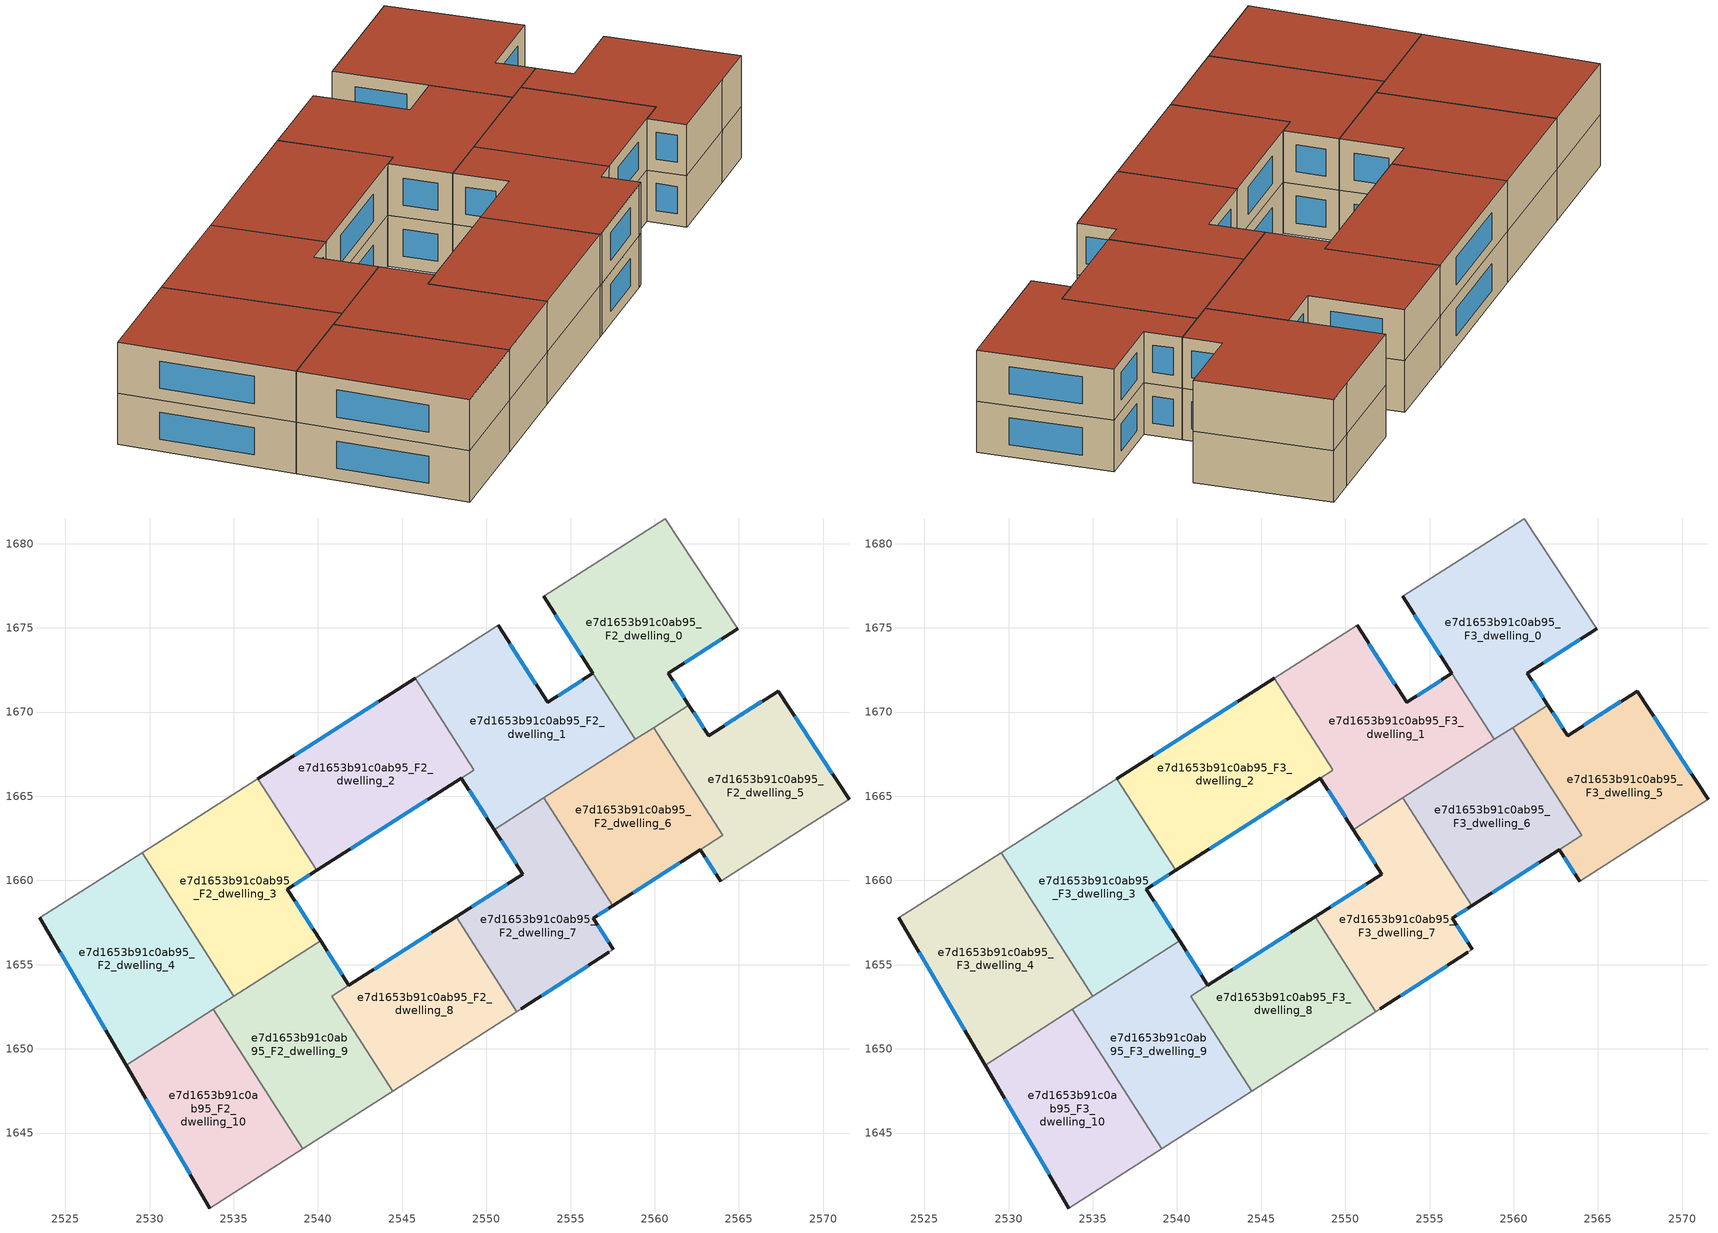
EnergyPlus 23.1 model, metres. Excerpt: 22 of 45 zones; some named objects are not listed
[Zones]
e7d1653b91c0ab95_F2_dwelling_0
 floor to e7d1653b91c0ab95_F1_dwelling_0 (EU_floor_Construction): 2560.63,1681.47 2564.92,1674.93 2560.82,1672.31 2562.03,1670.41 2558.84,1668.37 2553.41,1676.87 2558.8,1680.31 z6
 wall outside (EU_wall_Construction): 2562.03,1670.41 2560.82,1672.31 2564.92,1674.93 / 2553.4,1676.86 2556.33,1672.3 z6:9
 wall adiabatic (EU_wall_Construction): 2564.92,1674.93 2560.63,1681.47 2558.8,1680.31 2553.41,1676.87 z6:9
 wall to e7d1653b91c0ab95_F2_dwelling_1 (EU_wall_Construction): 2556.33,1672.3 2558.84,1668.37 z6:9
 wall to e7d1653b91c0ab95_F2_dwelling_5 (EU_wall_Construction): 2559.94,1669.08 2562.03,1670.41 z6:9
 wall to e7d1653b91c0ab95_F2_dwelling_6 (EU_wall_Construction): 2558.84,1668.37 2559.94,1669.08 z6:9
 window (EU_Window_Construction): 2561.78,1672.93 2563.96,1674.32 / 2561.75,1670.86 2561.1,1671.86 / 2554.09,1675.79 2555.64,1673.37 z6.7:8.3
e7d1653b91c0ab95_F2_dwelling_1
 floor to e7d1653b91c0ab95_F1_dwelling_1 (EU_floor_Construction): 2556.33,1672.3 2558.84,1668.37 2550.47,1663.02 2548.51,1666.08 2549.27,1666.55 2545.78,1672 2550.71,1675.14 2553.64,1670.57 z6
 wall outside (EU_wall_Construction): 2556.33,1672.3 2553.64,1670.57 2550.71,1675.14 / 2548.51,1666.08 2550.47,1663.02 z6:9
 wall adiabatic (EU_wall_Construction): 2550.71,1675.14 2545.78,1672 z6:9
 wall to e7d1653b91c0ab95_F2_dwelling_2 (EU_wall_Construction): 2545.78,1672 2549.26,1666.56 / 2549.27,1666.55 2548.51,1666.08 z6:9
 wall to e7d1653b91c0ab95_F2_dwelling_6 (EU_wall_Construction): 2553.4,1664.9 2558.84,1668.37 z6:9
 wall to e7d1653b91c0ab95_F2_dwelling_7 (EU_wall_Construction): 2550.47,1663.02 2553.4,1664.9 z6:9
 window (EU_Window_Construction): 2552.95,1671.65 2551.39,1674.07 / 2555.7,1671.89 2554.27,1670.98 / 2548.97,1665.36 2550.01,1663.74 z6.7:8.3
e7d1653b91c0ab95_F2_dwelling_10
 floor to e7d1653b91c0ab95_F1_dwelling_10 (EU_floor_Construction): 2533.79,1652.35 2539.09,1644.07 2533.57,1640.55 2528.61,1649.04 z6
 wall outside (EU_wall_Construction): 2528.61,1649.04 2533.57,1640.55 z6:9
 wall to e7d1653b91c0ab95_F2_dwelling_9 (EU_wall_Construction): 2539.09,1644.07 2533.79,1652.35 z6:9
 wall adiabatic (EU_wall_Construction): 2533.57,1640.55 2539.09,1644.07 z6:9
 wall to e7d1653b91c0ab95_F2_dwelling_4 (EU_wall_Construction): 2533.79,1652.35 2528.61,1649.04 z6:9
 window (EU_Window_Construction): 2529.77,1647.04 2532.41,1642.54 z6.7:8.3
e7d1653b91c0ab95_F2_dwelling_2
 floor to e7d1653b91c0ab95_F1_dwelling_2 (EU_floor_Construction): 2545.78,1672 2549.26,1666.56 2539.91,1660.59 2536.43,1666.04 z6
 wall outside (EU_wall_Construction): 2545.78,1672 2536.43,1666.04 / 2539.91,1660.59 2548.51,1666.08 z6:9
 wall to e7d1653b91c0ab95_F2_dwelling_3 (EU_wall_Construction): 2536.43,1666.04 2539.91,1660.59 z6:9
 window (EU_Window_Construction): 2543.59,1670.6 2538.63,1667.44 / 2541.93,1661.88 2546.49,1664.79 z6.7:8.3
e7d1653b91c0ab95_F2_dwelling_3
 floor to e7d1653b91c0ab95_F1_dwelling_3 (EU_floor_Construction): 2536.43,1666.04 2539.91,1660.59 2538.19,1659.49 2540.15,1656.42 2535.01,1653.13 2529.57,1661.66 z6
 wall outside (EU_wall_Construction): 2540.15,1656.42 2538.19,1659.49 2539.91,1660.59 z6:9
 wall to e7d1653b91c0ab95_F2_dwelling_4 (EU_wall_Construction): 2529.57,1661.66 2535.01,1653.13 z6:9
 wall adiabatic (EU_wall_Construction): 2536.43,1666.04 2529.57,1661.66 z6:9
 wall to e7d1653b91c0ab95_F2_dwelling_9 (EU_wall_Construction): 2535.01,1653.13 2540.15,1656.42 z6:9
 window (EU_Window_Construction): 2538.59,1659.75 2539.51,1660.33 / 2539.69,1657.14 2538.65,1658.77 z6.7:8.3
e7d1653b91c0ab95_F2_dwelling_4
 floor to e7d1653b91c0ab95_F1_dwelling_4 (EU_floor_Construction): 2529.57,1661.66 2535.01,1653.13 2528.61,1649.04 2523.49,1657.79 z6
 wall outside (EU_wall_Construction): 2523.49,1657.79 2528.61,1649.04 z6:9
 wall adiabatic (EU_wall_Construction): 2529.57,1661.66 2523.49,1657.79 z6:9
 wall to e7d1653b91c0ab95_F2_dwelling_9 (EU_wall_Construction): 2533.79,1652.35 2535.01,1653.13 z6:9
 window (EU_Window_Construction): 2524.7,1655.73 2527.41,1651.09 z6.7:8.3
e7d1653b91c0ab95_F2_dwelling_5
 floor to e7d1653b91c0ab95_F1_dwelling_5 (EU_floor_Construction): 2567.33,1671.25 2571.53,1664.83 2568.88,1663.13 2563.91,1659.96 2562.7,1661.83 2564.03,1662.68 2559.94,1669.08 2562.03,1670.41 2563.2,1668.6 z6
 wall outside (EU_wall_Construction): 2571.53,1664.83 2567.33,1671.25 2563.2,1668.6 2562.03,1670.41 / 2562.7,1661.83 2563.91,1659.96 z6:9
 wall to e7d1653b91c0ab95_F2_dwelling_6 (EU_wall_Construction): 2559.94,1669.08 2564.03,1662.68 2562.7,1661.83 z6:9
 wall adiabatic (EU_wall_Construction): 2563.91,1659.96 2568.88,1663.13 2571.53,1664.83 z6:9
 window (EU_Window_Construction): 2562.92,1669.03 2562.31,1669.99 / 2566.36,1670.63 2564.17,1669.22 / 2570.55,1666.34 2568.32,1669.74 / 2562.99,1661.39 2563.63,1660.4 z6.7:8.3
e7d1653b91c0ab95_F2_dwelling_6
 floor to e7d1653b91c0ab95_F1_dwelling_6 (EU_floor_Construction): 2559.94,1669.08 2564.03,1662.68 2557.49,1658.5 2553.4,1664.9 z6
 wall outside (EU_wall_Construction): 2557.49,1658.5 2562.7,1661.83 z6:9
 wall to e7d1653b91c0ab95_F2_dwelling_7 (EU_wall_Construction): 2553.4,1664.9 2557.49,1658.5 z6:9
 window (EU_Window_Construction): 2558.72,1659.28 2561.48,1661.05 z6.7:8.3
e7d1653b91c0ab95_F2_dwelling_7
 floor to e7d1653b91c0ab95_F1_dwelling_7 (EU_floor_Construction): 2553.4,1664.9 2557.49,1658.5 2556.34,1657.76 2557.54,1655.9 2557.28,1655.73 2552.07,1652.38 2551.82,1652.21 2548.22,1657.85 2552.17,1660.37 2550.47,1663.02 z6
 wall outside (EU_wall_Construction): 2552.07,1652.38 2557.28,1655.73 / 2550.47,1663.02 2552.17,1660.37 2548.22,1657.85 / 2557.54,1655.9 2556.34,1657.76 2557.49,1658.5 z6:9
 wall adiabatic (EU_wall_Construction): 2551.82,1652.21 2552.07,1652.38 / 2557.28,1655.73 2557.54,1655.9 z6:9
 wall to e7d1653b91c0ab95_F2_dwelling_8 (EU_wall_Construction): 2548.22,1657.85 2551.82,1652.21 z6:9
 window (EU_Window_Construction): 2553.29,1653.16 2556.06,1654.94 / 2551.24,1659.78 2549.14,1658.44 / 2550.87,1662.4 2551.77,1660.99 / 2556.61,1657.94 2557.22,1658.33 / 2557.26,1656.34 2556.62,1657.33 z6.7:8.3
e7d1653b91c0ab95_F2_dwelling_8
 floor to e7d1653b91c0ab95_F1_dwelling_8 (EU_floor_Construction): 2548.22,1657.85 2551.82,1652.21 2544.44,1647.49 2540.83,1653.14 z6
 wall outside (EU_wall_Construction): 2548.22,1657.85 2541.84,1653.78 z6:9
 wall adiabatic (EU_wall_Construction): 2544.44,1647.49 2551.82,1652.21 z6:9
 wall to e7d1653b91c0ab95_F2_dwelling_9 (EU_wall_Construction): 2541.84,1653.78 2540.83,1653.14 2544.44,1647.49 z6:9
 window (EU_Window_Construction): 2546.72,1656.89 2543.34,1654.74 z6.7:8.3
e7d1653b91c0ab95_F2_dwelling_9
 floor to e7d1653b91c0ab95_F1_dwelling_9 (EU_floor_Construction): 2541.84,1653.79 2540.83,1653.14 2544.44,1647.49 2539.09,1644.07 2533.79,1652.35 2540.15,1656.42 z6
 wall outside (EU_wall_Construction): 2541.84,1653.79 2540.15,1656.42 z6:9
 wall adiabatic (EU_wall_Construction): 2539.09,1644.07 2544.44,1647.49 z6:9
 window (EU_Window_Construction): 2541.45,1654.4 2540.55,1655.8 z6.7:8.3
e7d1653b91c0ab95_F3_dwelling_0
 floor to e7d1653b91c0ab95_F2_dwelling_0 (EU_floor_Construction): 2560.63,1681.47 2564.92,1674.93 2560.82,1672.31 2562.03,1670.41 2558.84,1668.37 2553.41,1676.87 2558.8,1680.31 z9
 wall outside (EU_wall_Construction): 2562.03,1670.41 2560.82,1672.31 2564.92,1674.93 / 2553.4,1676.86 2556.33,1672.3 z9:12
 wall adiabatic (EU_wall_Construction): 2564.92,1674.93 2560.63,1681.47 2558.8,1680.31 2553.41,1676.87 z9:12
 wall to e7d1653b91c0ab95_F3_dwelling_1 (EU_wall_Construction): 2556.33,1672.3 2558.84,1668.37 z9:12
 wall to e7d1653b91c0ab95_F3_dwelling_5 (EU_wall_Construction): 2559.94,1669.08 2562.03,1670.41 z9:12
 wall to e7d1653b91c0ab95_F3_dwelling_6 (EU_wall_Construction): 2558.84,1668.37 2559.94,1669.08 z9:12
 window (EU_Window_Construction): 2561.78,1672.93 2563.96,1674.32 / 2561.75,1670.86 2561.1,1671.86 / 2554.09,1675.79 2555.64,1673.37 z9.7:11.3
 roof outside (EU_roof_Construction): 2562.03,1670.41 2560.82,1672.31 2564.92,1674.93 2560.63,1681.47 2558.8,1680.31 2553.41,1676.87 2558.84,1668.37 z12
e7d1653b91c0ab95_F3_dwelling_1
 floor to e7d1653b91c0ab95_F2_dwelling_1 (EU_floor_Construction): 2556.33,1672.3 2558.84,1668.37 2550.47,1663.02 2548.51,1666.08 2549.27,1666.55 2545.78,1672 2550.71,1675.14 2553.64,1670.57 z9
 wall outside (EU_wall_Construction): 2556.33,1672.3 2553.64,1670.57 2550.71,1675.14 / 2548.51,1666.08 2550.47,1663.02 z9:12
 wall adiabatic (EU_wall_Construction): 2550.71,1675.14 2545.78,1672 z9:12
 wall to e7d1653b91c0ab95_F3_dwelling_2 (EU_wall_Construction): 2545.78,1672 2549.26,1666.56 / 2549.27,1666.55 2548.51,1666.08 z9:12
 wall to e7d1653b91c0ab95_F3_dwelling_6 (EU_wall_Construction): 2553.4,1664.9 2558.84,1668.37 z9:12
 wall to e7d1653b91c0ab95_F3_dwelling_7 (EU_wall_Construction): 2550.47,1663.02 2553.4,1664.9 z9:12
 window (EU_Window_Construction): 2552.95,1671.65 2551.39,1674.07 / 2555.7,1671.89 2554.27,1670.98 / 2548.97,1665.36 2550.01,1663.74 z9.7:11.3
 roof outside (EU_roof_Construction): 2558.84,1668.37 2556.33,1672.3 2553.64,1670.57 2550.71,1675.14 2545.78,1672 2549.27,1666.55 2548.51,1666.08 2550.47,1663.02 z12
e7d1653b91c0ab95_F3_dwelling_10
 floor to e7d1653b91c0ab95_F2_dwelling_10 (EU_floor_Construction): 2533.79,1652.35 2539.09,1644.07 2533.57,1640.55 2528.61,1649.04 z9
 wall outside (EU_wall_Construction): 2528.61,1649.04 2533.57,1640.55 z9:12
 wall to e7d1653b91c0ab95_F3_dwelling_9 (EU_wall_Construction): 2539.09,1644.07 2533.79,1652.35 z9:12
 wall adiabatic (EU_wall_Construction): 2533.57,1640.55 2539.09,1644.07 z9:12
 wall to e7d1653b91c0ab95_F3_dwelling_4 (EU_wall_Construction): 2533.79,1652.35 2528.61,1649.04 z9:12
 window (EU_Window_Construction): 2529.77,1647.04 2532.41,1642.54 z9.7:11.3
 roof outside (EU_roof_Construction): 2539.09,1644.07 2533.79,1652.35 2528.61,1649.04 2533.57,1640.55 z12
e7d1653b91c0ab95_F3_dwelling_2
 floor to e7d1653b91c0ab95_F2_dwelling_2 (EU_floor_Construction): 2545.78,1672 2549.26,1666.56 2539.91,1660.59 2536.43,1666.04 z9
 wall outside (EU_wall_Construction): 2545.78,1672 2536.43,1666.04 / 2539.91,1660.59 2548.51,1666.08 z9:12
 wall to e7d1653b91c0ab95_F3_dwelling_3 (EU_wall_Construction): 2536.43,1666.04 2539.91,1660.59 z9:12
 window (EU_Window_Construction): 2543.59,1670.6 2538.63,1667.44 / 2541.93,1661.88 2546.49,1664.79 z9.7:11.3
 roof outside (EU_roof_Construction): 2549.27,1666.55 2545.78,1672 2536.43,1666.04 2539.91,1660.59 z12
e7d1653b91c0ab95_F3_dwelling_3
 floor to e7d1653b91c0ab95_F2_dwelling_3 (EU_floor_Construction): 2536.43,1666.04 2539.91,1660.59 2538.19,1659.49 2540.15,1656.42 2535.01,1653.13 2529.57,1661.66 z9
 wall outside (EU_wall_Construction): 2540.15,1656.42 2538.19,1659.49 2539.91,1660.59 z9:12
 wall to e7d1653b91c0ab95_F3_dwelling_4 (EU_wall_Construction): 2529.57,1661.66 2535.01,1653.13 z9:12
 wall adiabatic (EU_wall_Construction): 2536.43,1666.04 2529.57,1661.66 z9:12
 wall to e7d1653b91c0ab95_F3_dwelling_9 (EU_wall_Construction): 2535.01,1653.13 2540.15,1656.42 z9:12
 window (EU_Window_Construction): 2538.59,1659.75 2539.51,1660.33 / 2539.69,1657.14 2538.65,1658.77 z9.7:11.3
 roof outside (EU_roof_Construction): 2540.15,1656.42 2538.19,1659.49 2539.91,1660.59 2536.43,1666.04 2529.57,1661.66 2535.01,1653.13 z12
e7d1653b91c0ab95_F3_dwelling_4
 floor to e7d1653b91c0ab95_F2_dwelling_4 (EU_floor_Construction): 2529.57,1661.66 2535.01,1653.13 2528.61,1649.04 2523.49,1657.79 z9
 wall outside (EU_wall_Construction): 2523.49,1657.79 2528.61,1649.04 z9:12
 wall adiabatic (EU_wall_Construction): 2529.57,1661.66 2523.49,1657.79 z9:12
 wall to e7d1653b91c0ab95_F3_dwelling_9 (EU_wall_Construction): 2533.79,1652.35 2535.01,1653.13 z9:12
 window (EU_Window_Construction): 2524.7,1655.73 2527.41,1651.09 z9.7:11.3
 roof outside (EU_roof_Construction): 2535.01,1653.13 2529.57,1661.66 2523.49,1657.79 2528.61,1649.04 z12
e7d1653b91c0ab95_F3_dwelling_5
 floor to e7d1653b91c0ab95_F2_dwelling_5 (EU_floor_Construction): 2567.33,1671.25 2571.53,1664.83 2568.88,1663.13 2563.91,1659.96 2562.7,1661.83 2564.03,1662.68 2559.94,1669.08 2562.03,1670.41 2563.2,1668.6 z9
 wall outside (EU_wall_Construction): 2571.53,1664.83 2567.33,1671.25 2563.2,1668.6 2562.03,1670.41 / 2562.7,1661.83 2563.91,1659.96 z9:12
 wall to e7d1653b91c0ab95_F3_dwelling_6 (EU_wall_Construction): 2559.94,1669.08 2564.03,1662.68 2562.7,1661.83 z9:12
 wall adiabatic (EU_wall_Construction): 2563.91,1659.96 2568.88,1663.13 2571.53,1664.83 z9:12
 window (EU_Window_Construction): 2562.92,1669.03 2562.31,1669.99 / 2566.36,1670.63 2564.17,1669.22 / 2570.55,1666.34 2568.32,1669.74 / 2562.99,1661.39 2563.63,1660.4 z9.7:11.3
 roof outside (EU_roof_Construction): 2568.88,1663.13 2571.53,1664.83 2567.33,1671.25 2563.2,1668.6 2562.03,1670.41 2559.94,1669.08 2564.03,1662.68 2562.7,1661.83 2563.91,1659.96 z12
e7d1653b91c0ab95_F3_dwelling_6
 floor to e7d1653b91c0ab95_F2_dwelling_6 (EU_floor_Construction): 2559.94,1669.08 2564.03,1662.68 2557.49,1658.5 2553.4,1664.9 z9
 wall outside (EU_wall_Construction): 2557.49,1658.5 2562.7,1661.83 z9:12
 wall to e7d1653b91c0ab95_F3_dwelling_7 (EU_wall_Construction): 2553.4,1664.9 2557.49,1658.5 z9:12
 window (EU_Window_Construction): 2558.72,1659.28 2561.48,1661.05 z9.7:11.3
 roof outside (EU_roof_Construction): 2564.03,1662.68 2559.94,1669.08 2553.4,1664.9 2557.49,1658.5 z12
e7d1653b91c0ab95_F3_dwelling_7
 floor to e7d1653b91c0ab95_F2_dwelling_7 (EU_floor_Construction): 2553.4,1664.9 2557.49,1658.5 2556.34,1657.76 2557.54,1655.9 2557.28,1655.73 2552.07,1652.38 2551.82,1652.21 2548.22,1657.85 2552.17,1660.37 2550.47,1663.02 z9
 wall outside (EU_wall_Construction): 2552.07,1652.38 2557.28,1655.73 / 2550.47,1663.02 2552.17,1660.37 2548.22,1657.85 / 2557.54,1655.9 2556.34,1657.76 2557.49,1658.5 z9:12
 wall adiabatic (EU_wall_Construction): 2551.82,1652.21 2552.07,1652.38 / 2557.28,1655.73 2557.54,1655.9 z9:12
 wall to e7d1653b91c0ab95_F3_dwelling_8 (EU_wall_Construction): 2548.22,1657.85 2551.82,1652.21 z9:12
 window (EU_Window_Construction): 2553.29,1653.16 2556.06,1654.94 / 2551.24,1659.78 2549.14,1658.44 / 2550.87,1662.4 2551.77,1660.99 / 2556.61,1657.94 2557.22,1658.33 / 2557.26,1656.34 2556.62,1657.33 z9.7:11.3
 roof outside (EU_roof_Construction): 2557.28,1655.73 2557.54,1655.9 2556.34,1657.76 2557.49,1658.5 2553.4,1664.9 2550.47,1663.02 2552.17,1660.37 2548.22,1657.85 2551.82,1652.21 2552.07,1652.38 z12
e7d1653b91c0ab95_F3_dwelling_8
 floor to e7d1653b91c0ab95_F2_dwelling_8 (EU_floor_Construction): 2548.22,1657.85 2551.82,1652.21 2544.44,1647.49 2540.83,1653.14 z9
 wall outside (EU_wall_Construction): 2548.22,1657.85 2541.84,1653.78 z9:12
 wall adiabatic (EU_wall_Construction): 2544.44,1647.49 2551.82,1652.21 z9:12
 wall to e7d1653b91c0ab95_F3_dwelling_9 (EU_wall_Construction): 2541.84,1653.78 2540.83,1653.14 2544.44,1647.49 z9:12
 window (EU_Window_Construction): 2546.72,1656.89 2543.34,1654.74 z9.7:11.3
 roof outside (EU_roof_Construction): 2551.82,1652.21 2548.22,1657.85 2540.83,1653.14 2544.44,1647.49 z12
e7d1653b91c0ab95_F3_dwelling_9
 floor to e7d1653b91c0ab95_F2_dwelling_9 (EU_floor_Construction): 2541.84,1653.79 2540.83,1653.14 2544.44,1647.49 2539.09,1644.07 2533.79,1652.35 2540.15,1656.42 z9
 wall outside (EU_wall_Construction): 2541.84,1653.79 2540.15,1656.42 z9:12
 wall adiabatic (EU_wall_Construction): 2539.09,1644.07 2544.44,1647.49 z9:12
 window (EU_Window_Construction): 2541.45,1654.4 2540.55,1655.8 z9.7:11.3
 roof outside (EU_roof_Construction): 2544.44,1647.49 2540.83,1653.14 2541.84,1653.79 2540.15,1656.42 2533.79,1652.35 2539.09,1644.07 z12
[Building]
EU S2 Campaign: North Axis=0; Terrain=City; Solar Distribution=FullExterior
[Site:Location]
Budapest.Ferenc.Liszt.Intl.AP: Latitude=47.437; Longitude=19.256; Time Zone=1; Elevation=185
[SizingPeriod:WeatherFileDays]
AnnualSizingPeriod: Begin Month=1; Begin Day of Month=1; End Month=12; End Day of Month=31; Day of Week for Start Day=Monday; Use Weather File Daylight Saving Period=No; Use Weather File Rain and Snow Indicators=No
[MATERIAL]
EU_InternalMass_Material: Roughness=MediumRough; Thickness=0.1; Conductivity=1; Density=1800; Specific Heat=900; Thermal Absorptance=0.9; Solar Absorptance=0.7; Visible Absorptance=0.7
[MATERIAL:NOMASS] Roughness=MediumRough; Thermal Absorptance=0.9; Solar Absorptance=0.7; Visible Absorptance=0.7
Name | Thermal Resistance
EU_wall_NoMass | 0.832559
EU_roof_NoMass | 1.39638
EU_floor_NoMass | 0.872794
[WINDOWMATERIAL:SIMPLEGLAZINGSYSTEM]
EU_Window_SimpleGlazing: UFactor=2.79869; Solar Heat Gain Coefficient=0.75; Visible Transmittance=0.75
[CONSTRUCTION]
EU_wall_Construction: EU_wall_NoMass
EU_roof_Construction: EU_roof_NoMass
EU_floor_Construction: EU_floor_NoMass
EU_Window_Construction: EU_Window_SimpleGlazing
EU_InternalMass_Construction: EU_InternalMass_Material
[ZONE] Type=1; Multiplier=1; Ceiling Height=autocalculate; Floor Area=autocalculate; Part of Total Floor Area=Yes
Name | Volume
e7d1653b91c0ab95_F2_dwelling_0; e7d1653b91c0ab95_F3_dwelling_0 | 227.691
e7d1653b91c0ab95_F2_dwelling_1; e7d1653b91c0ab95_F3_dwelling_1 | 231.279
e7d1653b91c0ab95_F2_dwelling_10; e7d1653b91c0ab95_F3_dwelling_10 | 187.228
e7d1653b91c0ab95_F2_dwelling_2; e7d1653b91c0ab95_F3_dwelling_2 | 214.926
e7d1653b91c0ab95_F2_dwelling_3; e7d1653b91c0ab95_F3_dwelling_3 | 224.683
e7d1653b91c0ab95_F2_dwelling_4; e7d1653b91c0ab95_F3_dwelling_4 | 224.689
e7d1653b91c0ab95_F2_dwelling_5; e7d1653b91c0ab95_F3_dwelling_5 | 197.753
e7d1653b91c0ab95_F2_dwelling_6; e7d1653b91c0ab95_F3_dwelling_6 | 176.737
e7d1653b91c0ab95_F2_dwelling_7; e7d1653b91c0ab95_F3_dwelling_7 | 187.26
e7d1653b91c0ab95_F2_dwelling_8; e7d1653b91c0ab95_F3_dwelling_8 | 175.922
e7d1653b91c0ab95_F2_dwelling_9; e7d1653b91c0ab95_F3_dwelling_9 | 198.561
[INTERNALMASS] Construction=EU_InternalMass_Construction
Name | Zone or ZoneList | Surface Area
e7d1653b91c0ab95_F2_dwelling_0_EU_InternalMass | e7d1653b91c0ab95_F2_dwelling_0 | 75.9215
e7d1653b91c0ab95_F2_dwelling_1_EU_InternalMass | e7d1653b91c0ab95_F2_dwelling_1 | 77.0945
e7d1653b91c0ab95_F2_dwelling_2_EU_InternalMass | e7d1653b91c0ab95_F2_dwelling_2 | 71.6724
e7d1653b91c0ab95_F2_dwelling_3_EU_InternalMass | e7d1653b91c0ab95_F2_dwelling_3 | 74.8943
e7d1653b91c0ab95_F2_dwelling_4_EU_InternalMass | e7d1653b91c0ab95_F2_dwelling_4 | 74.8965
e7d1653b91c0ab95_F2_dwelling_5_EU_InternalMass | e7d1653b91c0ab95_F2_dwelling_5 | 65.919
e7d1653b91c0ab95_F2_dwelling_6_EU_InternalMass | e7d1653b91c0ab95_F2_dwelling_6 | 58.9154
e7d1653b91c0ab95_F2_dwelling_7_EU_InternalMass | e7d1653b91c0ab95_F2_dwelling_7 | 62.4198
e7d1653b91c0ab95_F2_dwelling_8_EU_InternalMass | e7d1653b91c0ab95_F2_dwelling_8 | 58.6472
e7d1653b91c0ab95_F2_dwelling_9_EU_InternalMass | e7d1653b91c0ab95_F2_dwelling_9 | 66.1856
e7d1653b91c0ab95_F2_dwelling_10_EU_InternalMass | e7d1653b91c0ab95_F2_dwelling_10 | 62.4093
e7d1653b91c0ab95_F3_dwelling_0_EU_InternalMass | e7d1653b91c0ab95_F3_dwelling_0 | 75.9215
e7d1653b91c0ab95_F3_dwelling_1_EU_InternalMass | e7d1653b91c0ab95_F3_dwelling_1 | 77.0945
e7d1653b91c0ab95_F3_dwelling_2_EU_InternalMass | e7d1653b91c0ab95_F3_dwelling_2 | 71.6724
e7d1653b91c0ab95_F3_dwelling_3_EU_InternalMass | e7d1653b91c0ab95_F3_dwelling_3 | 74.8943
e7d1653b91c0ab95_F3_dwelling_4_EU_InternalMass | e7d1653b91c0ab95_F3_dwelling_4 | 74.8965
e7d1653b91c0ab95_F3_dwelling_5_EU_InternalMass | e7d1653b91c0ab95_F3_dwelling_5 | 65.919
e7d1653b91c0ab95_F3_dwelling_6_EU_InternalMass | e7d1653b91c0ab95_F3_dwelling_6 | 58.9154
e7d1653b91c0ab95_F3_dwelling_7_EU_InternalMass | e7d1653b91c0ab95_F3_dwelling_7 | 62.4198
e7d1653b91c0ab95_F3_dwelling_8_EU_InternalMass | e7d1653b91c0ab95_F3_dwelling_8 | 58.6472
e7d1653b91c0ab95_F3_dwelling_9_EU_InternalMass | e7d1653b91c0ab95_F3_dwelling_9 | 66.1856
e7d1653b91c0ab95_F3_dwelling_10_EU_InternalMass | e7d1653b91c0ab95_F3_dwelling_10 | 62.4093
[OTHEREQUIPMENT] Fuel Type=Electricity; Design Level Calculation Method=Watts/Area; Power per Zone Floor Area=1; Fraction Latent=0; Fraction Radiant=0; Fraction Lost=0; Carbon Dioxide Generation Rate=0; EndUse Subcategory=EU_Step8_InternalGains
Name | Zone or ZoneList or Space or SpaceList | Schedule
EU_Step8_InternalGain_e7d1653b91c0ab95_F2_dwelling_0_f000 | e7d1653b91c0ab95_F2_dwelling_0 | EU_Step8_GainSchedule_e7d1653b91c0ab95_F2_dwelling_0_f000
EU_Step8_InternalGain_e7d1653b91c0ab95_F2_dwelling_1_f000 | e7d1653b91c0ab95_F2_dwelling_1 | EU_Step8_GainSchedule_e7d1653b91c0ab95_F2_dwelling_1_f000
EU_Step8_InternalGain_e7d1653b91c0ab95_F2_dwelling_2_f000 | e7d1653b91c0ab95_F2_dwelling_2 | EU_Step8_GainSchedule_e7d1653b91c0ab95_F2_dwelling_2_f000
EU_Step8_InternalGain_e7d1653b91c0ab95_F2_dwelling_3_f000 | e7d1653b91c0ab95_F2_dwelling_3 | EU_Step8_GainSchedule_e7d1653b91c0ab95_F2_dwelling_3_f000
EU_Step8_InternalGain_e7d1653b91c0ab95_F2_dwelling_4_f000 | e7d1653b91c0ab95_F2_dwelling_4 | EU_Step8_GainSchedule_e7d1653b91c0ab95_F2_dwelling_4_f000
EU_Step8_InternalGain_e7d1653b91c0ab95_F2_dwelling_5_f000 | e7d1653b91c0ab95_F2_dwelling_5 | EU_Step8_GainSchedule_e7d1653b91c0ab95_F2_dwelling_5_f000
EU_Step8_InternalGain_e7d1653b91c0ab95_F2_dwelling_6_f000 | e7d1653b91c0ab95_F2_dwelling_6 | EU_Step8_GainSchedule_e7d1653b91c0ab95_F2_dwelling_6_f000
EU_Step8_InternalGain_e7d1653b91c0ab95_F2_dwelling_7_f000 | e7d1653b91c0ab95_F2_dwelling_7 | EU_Step8_GainSchedule_e7d1653b91c0ab95_F2_dwelling_7_f000
EU_Step8_InternalGain_e7d1653b91c0ab95_F2_dwelling_8_f000 | e7d1653b91c0ab95_F2_dwelling_8 | EU_Step8_GainSchedule_e7d1653b91c0ab95_F2_dwelling_8_f000
EU_Step8_InternalGain_e7d1653b91c0ab95_F2_dwelling_9_f000 | e7d1653b91c0ab95_F2_dwelling_9 | EU_Step8_GainSchedule_e7d1653b91c0ab95_F2_dwelling_9_f000
EU_Step8_InternalGain_e7d1653b91c0ab95_F2_dwelling_10_f000 | e7d1653b91c0ab95_F2_dwelling_10 | EU_Step8_GainSchedule_e7d1653b91c0ab95_F2_dwelling_10_f000
EU_Step8_InternalGain_e7d1653b91c0ab95_F3_dwelling_0_f000 | e7d1653b91c0ab95_F3_dwelling_0 | EU_Step8_GainSchedule_e7d1653b91c0ab95_F3_dwelling_0_f000
EU_Step8_InternalGain_e7d1653b91c0ab95_F3_dwelling_1_f000 | e7d1653b91c0ab95_F3_dwelling_1 | EU_Step8_GainSchedule_e7d1653b91c0ab95_F3_dwelling_1_f000
EU_Step8_InternalGain_e7d1653b91c0ab95_F3_dwelling_2_f000 | e7d1653b91c0ab95_F3_dwelling_2 | EU_Step8_GainSchedule_e7d1653b91c0ab95_F3_dwelling_2_f000
EU_Step8_InternalGain_e7d1653b91c0ab95_F3_dwelling_3_f000 | e7d1653b91c0ab95_F3_dwelling_3 | EU_Step8_GainSchedule_e7d1653b91c0ab95_F3_dwelling_3_f000
EU_Step8_InternalGain_e7d1653b91c0ab95_F3_dwelling_4_f000 | e7d1653b91c0ab95_F3_dwelling_4 | EU_Step8_GainSchedule_e7d1653b91c0ab95_F3_dwelling_4_f000
EU_Step8_InternalGain_e7d1653b91c0ab95_F3_dwelling_5_f000 | e7d1653b91c0ab95_F3_dwelling_5 | EU_Step8_GainSchedule_e7d1653b91c0ab95_F3_dwelling_5_f000
EU_Step8_InternalGain_e7d1653b91c0ab95_F3_dwelling_6_f000 | e7d1653b91c0ab95_F3_dwelling_6 | EU_Step8_GainSchedule_e7d1653b91c0ab95_F3_dwelling_6_f000
EU_Step8_InternalGain_e7d1653b91c0ab95_F3_dwelling_7_f000 | e7d1653b91c0ab95_F3_dwelling_7 | EU_Step8_GainSchedule_e7d1653b91c0ab95_F3_dwelling_7_f000
EU_Step8_InternalGain_e7d1653b91c0ab95_F3_dwelling_8_f000 | e7d1653b91c0ab95_F3_dwelling_8 | EU_Step8_GainSchedule_e7d1653b91c0ab95_F3_dwelling_8_f000
EU_Step8_InternalGain_e7d1653b91c0ab95_F3_dwelling_9_f000 | e7d1653b91c0ab95_F3_dwelling_9 | EU_Step8_GainSchedule_e7d1653b91c0ab95_F3_dwelling_9_f000
EU_Step8_InternalGain_e7d1653b91c0ab95_F3_dwelling_10_f000 | e7d1653b91c0ab95_F3_dwelling_10 | EU_Step8_GainSchedule_e7d1653b91c0ab95_F3_dwelling_10_f000
[ZONEVENTILATION:DESIGNFLOWRATE] Schedule=EU_AlwaysOn; Design Flow Rate Calculation Method=AirChanges/Hour; Air Changes per Hour=0.475469; Ventilation Type=Natural; Fan Pressure Rise=0; Fan Total Efficiency=1; Constant Term Coefficient=1; Temperature Term Coefficient=0; Velocity Term Coefficient=0; Velocity Squared Term Coefficient=0; Minimum Indoor Temperature=-100; Maximum Indoor Temperature=100; Delta Temperature=-100; Minimum Outdoor Temperature=-100; Maximum Outdoor Temperature=100; Maximum Wind Speed=40
Name | Zone or ZoneList or Space or SpaceList
EU_ConstantAir_e7d1653b91c0ab95_F2_dwelling_0 | e7d1653b91c0ab95_F2_dwelling_0
EU_ConstantAir_e7d1653b91c0ab95_F2_dwelling_1 | e7d1653b91c0ab95_F2_dwelling_1
EU_ConstantAir_e7d1653b91c0ab95_F2_dwelling_2 | e7d1653b91c0ab95_F2_dwelling_2
EU_ConstantAir_e7d1653b91c0ab95_F2_dwelling_3 | e7d1653b91c0ab95_F2_dwelling_3
EU_ConstantAir_e7d1653b91c0ab95_F2_dwelling_4 | e7d1653b91c0ab95_F2_dwelling_4
EU_ConstantAir_e7d1653b91c0ab95_F2_dwelling_5 | e7d1653b91c0ab95_F2_dwelling_5
EU_ConstantAir_e7d1653b91c0ab95_F2_dwelling_6 | e7d1653b91c0ab95_F2_dwelling_6
EU_ConstantAir_e7d1653b91c0ab95_F2_dwelling_7 | e7d1653b91c0ab95_F2_dwelling_7
EU_ConstantAir_e7d1653b91c0ab95_F2_dwelling_8 | e7d1653b91c0ab95_F2_dwelling_8
EU_ConstantAir_e7d1653b91c0ab95_F2_dwelling_9 | e7d1653b91c0ab95_F2_dwelling_9
EU_ConstantAir_e7d1653b91c0ab95_F2_dwelling_10 | e7d1653b91c0ab95_F2_dwelling_10
EU_ConstantAir_e7d1653b91c0ab95_F3_dwelling_0 | e7d1653b91c0ab95_F3_dwelling_0
EU_ConstantAir_e7d1653b91c0ab95_F3_dwelling_1 | e7d1653b91c0ab95_F3_dwelling_1
EU_ConstantAir_e7d1653b91c0ab95_F3_dwelling_2 | e7d1653b91c0ab95_F3_dwelling_2
EU_ConstantAir_e7d1653b91c0ab95_F3_dwelling_3 | e7d1653b91c0ab95_F3_dwelling_3
EU_ConstantAir_e7d1653b91c0ab95_F3_dwelling_4 | e7d1653b91c0ab95_F3_dwelling_4
EU_ConstantAir_e7d1653b91c0ab95_F3_dwelling_5 | e7d1653b91c0ab95_F3_dwelling_5
EU_ConstantAir_e7d1653b91c0ab95_F3_dwelling_6 | e7d1653b91c0ab95_F3_dwelling_6
EU_ConstantAir_e7d1653b91c0ab95_F3_dwelling_7 | e7d1653b91c0ab95_F3_dwelling_7
EU_ConstantAir_e7d1653b91c0ab95_F3_dwelling_8 | e7d1653b91c0ab95_F3_dwelling_8
EU_ConstantAir_e7d1653b91c0ab95_F3_dwelling_9 | e7d1653b91c0ab95_F3_dwelling_9
EU_ConstantAir_e7d1653b91c0ab95_F3_dwelling_10 | e7d1653b91c0ab95_F3_dwelling_10
[HVACTEMPLATE:ZONE:IDEALLOADSAIRSYSTEM] System Availability Schedule=EU_AlwaysOn; Maximum Heating Supply Air Temperature=50; Minimum Cooling Supply Air Temperature=13; Maximum Heating Supply Air Humidity Ratio=0.0156; Minimum Cooling Supply Air Humidity Ratio=0.0077; Heating Limit=NoLimit; Cooling Limit=NoLimit; Heating Availability Schedule=EU_AlwaysOn; Cooling Availability Schedule=EU_CoolingOff; Dehumidification Control Type=ConstantSensibleHeatRatio; Cooling Sensible Heat Ratio=0.7; Dehumidification Setpoint=60; Humidification Control Type=None; Humidification Setpoint=30; Outdoor Air Method=None; Outdoor Air Flow Rate per Person=0.00944; Outdoor Air Flow Rate per Zone Floor Area=0; Outdoor Air Flow Rate per Zone=0; Demand Controlled Ventilation Type=None; Outdoor Air Economizer Type=NoEconomizer; Heat Recovery Type=None; Sensible Heat Recovery Effectiveness=0.7; Latent Heat Recovery Effectiveness=0.65
Name | Template Thermostat
e7d1653b91c0ab95_F2_dwelling_0 | EU_HeatOnly_e7d1653b91c0ab95_F2_dwelling_0
e7d1653b91c0ab95_F2_dwelling_1 | EU_HeatOnly_e7d1653b91c0ab95_F2_dwelling_1
e7d1653b91c0ab95_F2_dwelling_2 | EU_HeatOnly_e7d1653b91c0ab95_F2_dwelling_2
e7d1653b91c0ab95_F2_dwelling_3 | EU_HeatOnly_e7d1653b91c0ab95_F2_dwelling_3
e7d1653b91c0ab95_F2_dwelling_4 | EU_HeatOnly_e7d1653b91c0ab95_F2_dwelling_4
e7d1653b91c0ab95_F2_dwelling_5 | EU_HeatOnly_e7d1653b91c0ab95_F2_dwelling_5
e7d1653b91c0ab95_F2_dwelling_6 | EU_HeatOnly_e7d1653b91c0ab95_F2_dwelling_6
e7d1653b91c0ab95_F2_dwelling_7 | EU_HeatOnly_e7d1653b91c0ab95_F2_dwelling_7
e7d1653b91c0ab95_F2_dwelling_8 | EU_HeatOnly_e7d1653b91c0ab95_F2_dwelling_8
e7d1653b91c0ab95_F2_dwelling_9 | EU_HeatOnly_e7d1653b91c0ab95_F2_dwelling_9
e7d1653b91c0ab95_F2_dwelling_10 | EU_HeatOnly_e7d1653b91c0ab95_F2_dwelling_10
e7d1653b91c0ab95_F3_dwelling_0 | EU_HeatOnly_e7d1653b91c0ab95_F3_dwelling_0
e7d1653b91c0ab95_F3_dwelling_1 | EU_HeatOnly_e7d1653b91c0ab95_F3_dwelling_1
e7d1653b91c0ab95_F3_dwelling_2 | EU_HeatOnly_e7d1653b91c0ab95_F3_dwelling_2
e7d1653b91c0ab95_F3_dwelling_3 | EU_HeatOnly_e7d1653b91c0ab95_F3_dwelling_3
e7d1653b91c0ab95_F3_dwelling_4 | EU_HeatOnly_e7d1653b91c0ab95_F3_dwelling_4
e7d1653b91c0ab95_F3_dwelling_5 | EU_HeatOnly_e7d1653b91c0ab95_F3_dwelling_5
e7d1653b91c0ab95_F3_dwelling_6 | EU_HeatOnly_e7d1653b91c0ab95_F3_dwelling_6
e7d1653b91c0ab95_F3_dwelling_7 | EU_HeatOnly_e7d1653b91c0ab95_F3_dwelling_7
e7d1653b91c0ab95_F3_dwelling_8 | EU_HeatOnly_e7d1653b91c0ab95_F3_dwelling_8
e7d1653b91c0ab95_F3_dwelling_9 | EU_HeatOnly_e7d1653b91c0ab95_F3_dwelling_9
e7d1653b91c0ab95_F3_dwelling_10 | EU_HeatOnly_e7d1653b91c0ab95_F3_dwelling_10
[SIZING:ZONE] Zone Cooling Design Supply Air Temperature Input Method=SupplyAirTemperature; Zone Cooling Design Supply Air Temperature=13; Zone Heating Design Supply Air Temperature Input Method=SupplyAirTemperature; Zone Heating Design Supply Air Temperature=50; Zone Cooling Design Supply Air Humidity Ratio=0.008; Zone Heating Design Supply Air Humidity Ratio=0.008; Cooling Design Air Flow Method=DesignDay; Cooling Design Air Flow Rate=0; Cooling Minimum Air Flow per Zone Floor Area=0.000762; Cooling Minimum Air Flow=0; Cooling Minimum Air Flow Fraction=0.2; Heating Design Air Flow Method=DesignDay; Heating Design Air Flow Rate=0; Heating Maximum Air Flow per Zone Floor Area=0.002032; Heating Maximum Air Flow=0.141576; Heating Maximum Air Flow Fraction=0.3; Account for Dedicated Outdoor Air System=No; Dedicated Outdoor Air System Control Strategy=NeutralSupplyAir; Dedicated Outdoor Air Low Setpoint Temperature for Design=autosize; Dedicated Outdoor Air High Setpoint Temperature for Design=autosize; Zone Load Sizing Method=Sensible Load Only No Latent Load; Zone Latent Cooling Design Supply Air Humidity Ratio Input Method=HumidityRatioDifference; Zone Cooling Design Supply Air Humidity Ratio Difference=0.005; Zone Latent Heating Design Supply Air Humidity Ratio Input Method=HumidityRatioDifference; Zone Humidification Design Supply Air Humidity Ratio Difference=0.005
e7d1653b91c0ab95_F2_dwelling_0; e7d1653b91c0ab95_F2_dwelling_1; e7d1653b91c0ab95_F2_dwelling_2; e7d1653b91c0ab95_F2_dwelling_3; e7d1653b91c0ab95_F2_dwelling_4; e7d1653b91c0ab95_F2_dwelling_5; e7d1653b91c0ab95_F2_dwelling_6; e7d1653b91c0ab95_F2_dwelling_7; e7d1653b91c0ab95_F2_dwelling_8; e7d1653b91c0ab95_F2_dwelling_9; e7d1653b91c0ab95_F2_dwelling_10; e7d1653b91c0ab95_F3_dwelling_0; e7d1653b91c0ab95_F3_dwelling_1; e7d1653b91c0ab95_F3_dwelling_2; e7d1653b91c0ab95_F3_dwelling_3; e7d1653b91c0ab95_F3_dwelling_4; e7d1653b91c0ab95_F3_dwelling_5; e7d1653b91c0ab95_F3_dwelling_6; e7d1653b91c0ab95_F3_dwelling_7; e7d1653b91c0ab95_F3_dwelling_8; e7d1653b91c0ab95_F3_dwelling_9; e7d1653b91c0ab95_F3_dwelling_10
[SCHEDULE:CONSTANT]
Name | Hourly Value
EU_AlwaysOn | 1
EU_CoolingOff | 0
[SCHEDULE:FILE] Column Number=1; Rows to Skip at Top=0; Number of Hours of Data=8760; Column Separator=Comma; Interpolate to Timestep=No; Minutes per Item=60; Adjust Schedule for Daylight Savings=Yes
Name | File
EU_Step8_GainSchedule_e7d1653b91c0ab95_F2_dwelling_0_f000 | ../../schedules/e7d1653b91c0ab95/e7d1653b91c0ab95_F2_dwelling_0_f000_gain.csv
EU_Step8_GainSchedule_e7d1653b91c0ab95_F2_dwelling_1_f000 | ../../schedules/e7d1653b91c0ab95/e7d1653b91c0ab95_F2_dwelling_1_f000_gain.csv
EU_Step8_GainSchedule_e7d1653b91c0ab95_F2_dwelling_2_f000 | ../../schedules/e7d1653b91c0ab95/e7d1653b91c0ab95_F2_dwelling_2_f000_gain.csv
EU_Step8_GainSchedule_e7d1653b91c0ab95_F2_dwelling_3_f000 | ../../schedules/e7d1653b91c0ab95/e7d1653b91c0ab95_F2_dwelling_3_f000_gain.csv
EU_Step8_GainSchedule_e7d1653b91c0ab95_F2_dwelling_4_f000 | ../../schedules/e7d1653b91c0ab95/e7d1653b91c0ab95_F2_dwelling_4_f000_gain.csv
EU_Step8_GainSchedule_e7d1653b91c0ab95_F2_dwelling_5_f000 | ../../schedules/e7d1653b91c0ab95/e7d1653b91c0ab95_F2_dwelling_5_f000_gain.csv
EU_Step8_GainSchedule_e7d1653b91c0ab95_F2_dwelling_6_f000 | ../../schedules/e7d1653b91c0ab95/e7d1653b91c0ab95_F2_dwelling_6_f000_gain.csv
EU_Step8_GainSchedule_e7d1653b91c0ab95_F2_dwelling_7_f000 | ../../schedules/e7d1653b91c0ab95/e7d1653b91c0ab95_F2_dwelling_7_f000_gain.csv
EU_Step8_GainSchedule_e7d1653b91c0ab95_F2_dwelling_8_f000 | ../../schedules/e7d1653b91c0ab95/e7d1653b91c0ab95_F2_dwelling_8_f000_gain.csv
EU_Step8_GainSchedule_e7d1653b91c0ab95_F2_dwelling_9_f000 | ../../schedules/e7d1653b91c0ab95/e7d1653b91c0ab95_F2_dwelling_9_f000_gain.csv
EU_Step8_GainSchedule_e7d1653b91c0ab95_F2_dwelling_10_f000 | ../../schedules/e7d1653b91c0ab95/e7d1653b91c0ab95_F2_dwelling_10_f000_gain.csv
EU_Step8_GainSchedule_e7d1653b91c0ab95_F3_dwelling_0_f000 | ../../schedules/e7d1653b91c0ab95/e7d1653b91c0ab95_F3_dwelling_0_f000_gain.csv
EU_Step8_GainSchedule_e7d1653b91c0ab95_F3_dwelling_1_f000 | ../../schedules/e7d1653b91c0ab95/e7d1653b91c0ab95_F3_dwelling_1_f000_gain.csv
EU_Step8_GainSchedule_e7d1653b91c0ab95_F3_dwelling_2_f000 | ../../schedules/e7d1653b91c0ab95/e7d1653b91c0ab95_F3_dwelling_2_f000_gain.csv
EU_Step8_GainSchedule_e7d1653b91c0ab95_F3_dwelling_3_f000 | ../../schedules/e7d1653b91c0ab95/e7d1653b91c0ab95_F3_dwelling_3_f000_gain.csv
EU_Step8_GainSchedule_e7d1653b91c0ab95_F3_dwelling_4_f000 | ../../schedules/e7d1653b91c0ab95/e7d1653b91c0ab95_F3_dwelling_4_f000_gain.csv
EU_Step8_GainSchedule_e7d1653b91c0ab95_F3_dwelling_5_f000 | ../../schedules/e7d1653b91c0ab95/e7d1653b91c0ab95_F3_dwelling_5_f000_gain.csv
EU_Step8_GainSchedule_e7d1653b91c0ab95_F3_dwelling_6_f000 | ../../schedules/e7d1653b91c0ab95/e7d1653b91c0ab95_F3_dwelling_6_f000_gain.csv
EU_Step8_GainSchedule_e7d1653b91c0ab95_F3_dwelling_7_f000 | ../../schedules/e7d1653b91c0ab95/e7d1653b91c0ab95_F3_dwelling_7_f000_gain.csv
EU_Step8_GainSchedule_e7d1653b91c0ab95_F3_dwelling_8_f000 | ../../schedules/e7d1653b91c0ab95/e7d1653b91c0ab95_F3_dwelling_8_f000_gain.csv
EU_Step8_GainSchedule_e7d1653b91c0ab95_F3_dwelling_9_f000 | ../../schedules/e7d1653b91c0ab95/e7d1653b91c0ab95_F3_dwelling_9_f000_gain.csv
EU_Step8_GainSchedule_e7d1653b91c0ab95_F3_dwelling_10_f000 | ../../schedules/e7d1653b91c0ab95/e7d1653b91c0ab95_F3_dwelling_10_f000_gain.csv
